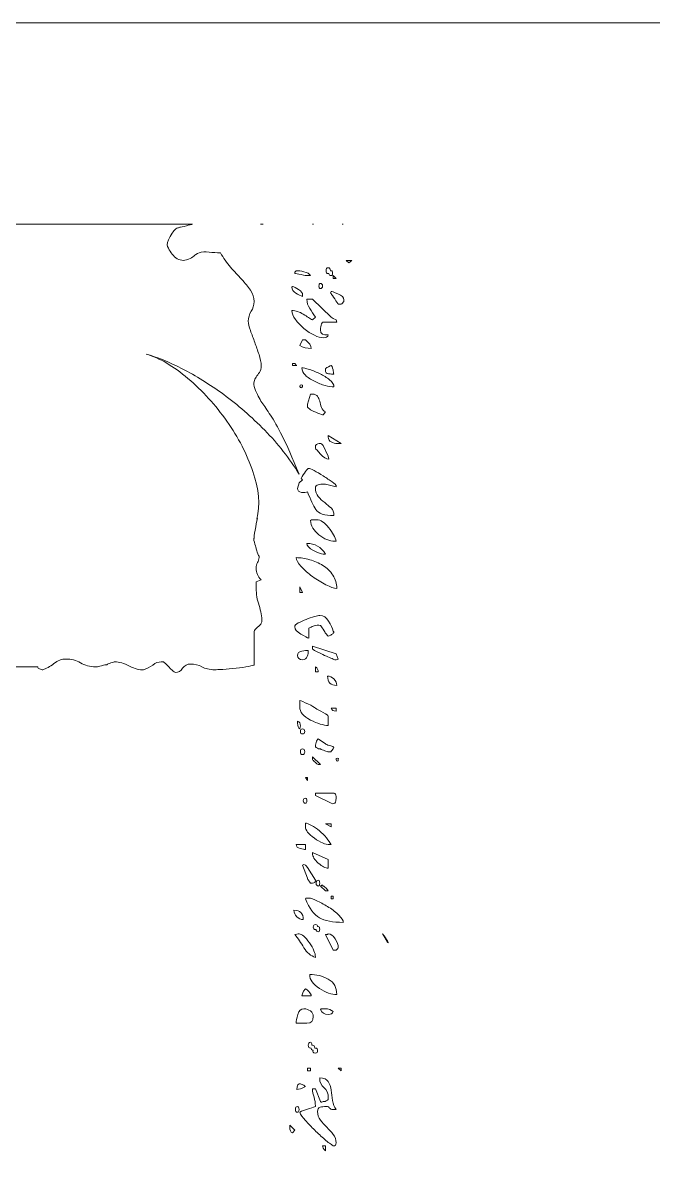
# Model space of a CAD drawing. Extents: x 915 to 2086, y -2344 to -655.
# Drawn here: x 992.8 to 1070.5, y -796 to -655.3 of the extents above; entities that cross this region are included whole.
import ezdxf

# ---------------------------------------------------------------- set-up
doc = ezdxf.new("R2010")
doc.units = 0
doc.header["$MEASUREMENT"] = 0
doc.layers.add('Layer 1', color=7, linetype='Continuous')

# ---------------------------------------------------------------- blocks, each defined once
blk = doc.blocks.new('block 2')
at = {"layer": 'Layer 1', "lineweight": 0}
for points in [[(1033.34, -684.63), (1032.99, -684.9), (1032.64, -684.63), (1033.34, -684.63)], [(1031.41, -686.83), (1031.05, -686.83), (1031.05, -686.48), (1031.41, -686.83)], [(1027.27, -725.56), (1026.92, -725.56), (1026.92, -724.86), (1027.27, -725.56)], [(1027.62, -748.36), (1027.88, -748.36), (1027.88, -748.71), (1027.62, -748.36)], [(1030.09, -754.08), (1030.79, -754.08), (1030.79, -754.43), (1030.09, -754.08)], [(1030.79, -762.97), (1031.05, -762.97), (1031.05, -763.32), (1030.79, -763.32), (1030.79, -762.97)], [(1028.24, -784.18), (1028.24, -784.54), (1027.88, -784.54), (1027.88, -784.18), (1028.24, -784.18)], [(1032.02, -784.18), (1032.02, -784.54), (1031.67, -784.18), (1032.02, -784.18)]]:
    blk.add_lwpolyline(points, dxfattribs=at)
for points, knots in [([(2085.86, -929.01), (2085.63, -928.87), (2085.41, -928.75), (2085.18, -928.61), (2085.18, -928.61), (2085.18, -716.49), (2085.18, -716.49), (2085.18, -682.75), (2057.73, -655.31), (2024, -655.31), (2024, -655.31), (976.9, -655.31), (976.9, -655.31), (943.16, -655.31), (915.72, -682.75), (915.72, -716.49), (915.72, -716.49), (915.72, -928.61), (915.72, -928.61), (915.49, -928.75), (915.27, -928.87), (915.04, -929.01), (915.04, -929.01), (915.28, -929.05), (915.72, -929.14), (915.72, -929.14), (915.72, -2282.96), (915.72, -2282.96), (915.72, -2316.7), (943.16, -2344.14), (976.9, -2344.14), (976.9, -2344.14), (2024, -2344.14), (2024, -2344.14), (2057.73, -2344.14), (2085.18, -2316.7), (2085.18, -2282.96), (2085.18, -2282.96), (2085.18, -929.14), (2085.18, -929.14), (2085.62, -929.05), (2085.86, -929.01), (2085.86, -929.01)], [0, 0, 0, 0, 1, 1, 1, 2, 2, 2, 3, 3, 3, 4, 4, 4, 5, 5, 5, 6, 6, 6, 7, 7, 7, 8, 8, 8, 9, 9, 9, 10, 10, 10, 11, 11, 11, 12, 12, 12, 13, 13, 13, 14, 14, 14, 14]), ([(1013.71, -680.13), (1013.57, -680.17), (1013.45, -680.2), (1013.27, -680.23), (1012.8, -680.41), (1012.45, -680.5), (1012.22, -680.5), (1012.16, -680.5), (1012.1, -680.51), (1012.04, -680.54), (1011.98, -680.57), (1011.92, -680.59), (1011.87, -680.59), (1011.57, -680.7), (1011.26, -681.06), (1010.94, -681.64), (1010.62, -682.23), (1010.52, -682.64), (1010.63, -682.87), (1010.87, -683.46), (1011.21, -683.93), (1011.65, -684.28), (1012.09, -684.63), (1012.6, -684.69), (1013.19, -684.46), (1013.48, -684.34), (1013.7, -684.21), (1013.85, -684.06), (1013.99, -683.92), (1014.21, -683.79), (1014.51, -683.67), (1014.86, -683.55), (1015.27, -683.52), (1015.74, -683.58), (1016.21, -683.64), (1016.68, -683.67), (1017.15, -683.67), (1017.5, -684.31), (1017.91, -684.9), (1018.38, -685.43), (1018.85, -685.96), (1019.3, -686.45), (1019.74, -686.92), (1020.18, -687.39), (1020.55, -687.85), (1020.84, -688.29), (1021.14, -688.73), (1021.28, -689.18), (1021.28, -689.65), (1021.28, -690.12), (1021.16, -690.53), (1020.93, -690.88), (1020.7, -691.24), (1020.58, -691.65), (1020.58, -692.11), (1020.58, -692.41), (1020.67, -692.79), (1020.84, -693.26), (1021.02, -693.73), (1021.2, -694.21), (1021.37, -694.71), (1021.55, -695.21), (1021.72, -695.71), (1021.9, -696.21), (1022.08, -696.71), (1022.16, -697.16), (1022.16, -697.57), (1022.16, -697.92), (1022.09, -698.2), (1021.94, -698.41), (1021.8, -698.62), (1021.66, -698.81), (1021.55, -698.98), (1021.43, -699.16), (1021.34, -699.35), (1021.28, -699.55), (1021.22, -699.76), (1021.25, -700.04), (1021.37, -700.39), (1021.66, -701.1), (1021.96, -701.67), (1022.25, -702.11), (1022.54, -702.54), (1022.9, -703.07), (1023.31, -703.69), (1023.72, -704.3), (1024.2, -705.16), (1024.76, -706.24), (1025.32, -707.33), (1026.01, -708.9), (1026.83, -710.95), (1025.65, -709.01), (1024.25, -707.21), (1022.6, -705.54), (1020.96, -703.87), (1019.27, -702.4), (1017.54, -701.14), (1015.81, -699.88), (1014.11, -698.82), (1012.44, -697.97), (1010.77, -697.12), (1009.28, -696.52), (1007.99, -696.16), (1009.64, -696.64), (1011.35, -697.63), (1013.14, -699.16), (1014.93, -700.68), (1016.53, -702.44), (1017.94, -704.44), (1019.35, -706.44), (1020.42, -708.5), (1021.15, -710.64), (1021.88, -712.78), (1022.05, -714.74), (1021.64, -716.5), (1021.64, -716.5), (1021.72, -716.41), (1021.72, -716.41), (1021.61, -716.82), (1021.5, -717.3), (1021.42, -717.86), (1021.33, -718.42), (1021.28, -718.76), (1021.28, -718.87), (1021.22, -718.87), (1021.24, -719.04), (1021.33, -719.36), (1021.42, -719.68), (1021.49, -719.93), (1021.55, -720.1), (1021.55, -720.16), (1021.59, -720.33), (1021.68, -720.59), (1021.77, -720.85), (1021.84, -721.01), (1021.9, -721.07), (1021.9, -721.07), (1021.9, -721.25), (1021.9, -721.25), (1021.9, -721.48), (1021.84, -721.69), (1021.72, -721.86), (1021.61, -722.04), (1021.55, -722.28), (1021.55, -722.57), (1021.55, -723.1), (1021.75, -723.57), (1022.16, -723.98), (1022.16, -723.98), (1021.55, -724.24), (1021.55, -724.24), (1021.55, -724.24), (1021.55, -725.04), (1021.55, -725.04), (1021.55, -725.74), (1021.66, -726.44), (1021.9, -727.15), (1022.13, -727.85), (1022.25, -728.53), (1022.25, -729.17), (1022.25, -729.17), (1022.16, -729.35), (1022.16, -729.35), (1022.11, -729.47), (1021.96, -729.62), (1021.72, -729.83), (1021.49, -730.04), (1021.34, -730.2), (1021.28, -730.32), (1021.28, -730.32), (1021.28, -734.45), (1021.28, -734.45), (1021.28, -734.51), (1021.06, -734.58), (1020.62, -734.67), (1020.18, -734.76), (1019.67, -734.83), (1019.08, -734.89), (1018.5, -734.95), (1017.95, -735), (1017.45, -735.03), (1016.96, -735.05), (1016.62, -735.07), (1016.44, -735.07), (1015.8, -735.07), (1015.27, -734.95), (1014.86, -734.71), (1014.45, -734.48), (1013.98, -734.37), (1013.45, -734.37), (1013.04, -734.37), (1012.71, -734.54), (1012.48, -734.89), (1012.25, -735.24), (1011.95, -735.42), (1011.6, -735.42), (1011.6, -735.42), (1011.43, -735.33), (1011.43, -735.33), (1011.31, -735.28), (1011.09, -735.07), (1010.77, -734.71), (1010.44, -734.37), (1010.22, -734.16), (1010.1, -734.1), (1010.1, -734.1), (1009.84, -734.1), (1009.84, -734.1), (1009.49, -734.1), (1009.14, -734.23), (1008.79, -734.5), (1008.43, -734.76), (1008.05, -734.95), (1007.64, -735.07), (1007.17, -735.13), (1006.6, -734.98), (1005.93, -734.63), (1005.25, -734.28), (1004.65, -734.1), (1004.12, -734.1), (1004.06, -734.1), (1003.9, -734.14), (1003.64, -734.23), (1003.37, -734.32), (1003.21, -734.39), (1003.15, -734.45), (1003.03, -734.45), (1002.81, -734.5), (1002.49, -734.58), (1002.17, -734.67), (1001.98, -734.71), (1001.92, -734.71), (1001.92, -734.71), (1001.74, -734.71), (1001.74, -734.71), (1001.04, -734.71), (1000.42, -734.56), (999.89, -734.23), (999.37, -733.91), (998.75, -733.75), (998.05, -733.75), (997.58, -733.75), (997.09, -733.94), (996.6, -734.32), (996.1, -734.7), (995.64, -734.95), (995.23, -735.07), (995.11, -735.07), (994.98, -735.04), (994.83, -734.98), (994.69, -734.92), (994.61, -734.83), (994.61, -734.71), (994.61, -734.71), (990.13, -734.71), (990.13, -734.71), (989.83, -734.42), (989.6, -734.25), (989.42, -734.19), (989.25, -734.13), (989.01, -734.1), (988.72, -734.1), (988.25, -734.1), (987.79, -734.2), (987.35, -734.41), (986.91, -734.62), (986.4, -734.71), (985.81, -734.71), (985.34, -734.71), (984.9, -734.6), (984.49, -734.37), (984.08, -734.13), (983.55, -734.01), (982.91, -734.01), (982.26, -734.01), (981.79, -734.2), (981.5, -734.58), (981.2, -734.97), (980.82, -735.16), (980.35, -735.16), (980.35, -735.16), (980.18, -735.16), (980.18, -735.16), (980, -735.63), (979.36, -736.09), (978.24, -736.56), (977.13, -737.04), (975.94, -737.44), (974.68, -737.8), (973.42, -738.15), (972.29, -738.43), (971.29, -738.63), (970.29, -738.84), (969.82, -738.85), (969.88, -738.68), (972.4, -737.97), (974.55, -737.12), (976.31, -736.13), (978.07, -735.13), (979.5, -734.05), (980.62, -732.91), (981.73, -731.77), (982.58, -730.59), (983.17, -729.39), (983.76, -728.19), (984.14, -727.09), (984.32, -726.09), (984.08, -726.8), (983.52, -727.62), (982.64, -728.56), (981.76, -729.49), (980.69, -730.4), (979.43, -731.28), (978.17, -732.16), (976.8, -732.93), (975.34, -733.57), (973.87, -734.22), (972.4, -734.6), (970.94, -734.71), (970.94, -734.71), (969, -734.71), (969, -734.71), (968.71, -734.71), (968.38, -734.66), (968.03, -734.54), (968.03, -734.54), (967.95, -734.71), (967.95, -734.71), (967.59, -734.37), (967.11, -734.14), (966.49, -734.05), (965.88, -733.97), (965.25, -733.84), (964.6, -733.66), (963.95, -733.48), (963.4, -733.2), (962.93, -732.82), (962.46, -732.44), (962.22, -731.81), (962.22, -730.93), (962.22, -730.46), (962.34, -729.96), (962.58, -729.43), (962.81, -728.91), (962.93, -728.41), (962.93, -727.94), (962.93, -727.88), (962.91, -727.82), (962.88, -727.76), (962.85, -727.71), (962.84, -727.65), (962.84, -727.59), (962.84, -727.59), (962.84, -727.41), (962.84, -727.41), (962.84, -727.35), (962.8, -727.25), (962.71, -727.1), (962.62, -726.96), (962.58, -726.85), (962.58, -726.8), (962.69, -726.03), (962.99, -725.44), (963.46, -725.04), (963.93, -724.62), (964.16, -723.92), (964.16, -722.92), (964.16, -722.45), (964, -721.92), (963.68, -721.34), (963.35, -720.75), (963.19, -720.14), (963.19, -719.49), (963.19, -719.25), (963.25, -719.05), (963.37, -718.87), (963.49, -718.7), (963.54, -718.49), (963.54, -718.26), (963.54, -718.26), (963.54, -717.91), (963.54, -717.91), (963.49, -717.91), (963.43, -717.8), (963.37, -717.6), (963.31, -717.39), (963.25, -717.23), (963.19, -717.11), (963.13, -716.82), (963.1, -716.56), (963.1, -716.32), (963.1, -716.09), (963.1, -715.82), (963.1, -715.53), (963.22, -715.06), (963.32, -714.6), (963.41, -714.16), (963.5, -713.72), (963.54, -713.33), (963.54, -712.98), (963.54, -712.98), (963.54, -712.89), (963.54, -712.89), (963.9, -711.66), (964.41, -710.42), (965.08, -709.19), (965.76, -707.96), (966.48, -706.82), (967.24, -705.76), (968, -704.7), (968.75, -703.79), (969.49, -703.03), (970.22, -702.27), (970.82, -701.71), (971.29, -701.36), (970.41, -701.83), (969.37, -702.36), (968.17, -702.94), (966.96, -703.53), (965.74, -704.32), (964.51, -705.32), (963.28, -706.32), (962.11, -707.56), (960.99, -709.06), (959.88, -710.56), (958.97, -712.39), (958.26, -714.56), (958.26, -714.56), (958.26, -714.47), (958.26, -714.47), (958.26, -714), (958.45, -713.31), (958.84, -712.4), (959.22, -711.49), (959.66, -710.51), (960.16, -709.45), (960.65, -708.4), (961.15, -707.34), (961.65, -706.29), (962.15, -705.23), (962.55, -704.35), (962.84, -703.65), (963.02, -703.24), (963.28, -702.84), (963.63, -702.46), (963.98, -702.08), (964.16, -701.68), (964.16, -701.27), (964.16, -701.27), (964.16, -700.74), (964.16, -700.74), (964.1, -700.63), (963.93, -700.36), (963.63, -699.95), (963.34, -699.54), (963.19, -699.28), (963.19, -699.16), (963.19, -699.1), (963.24, -698.95), (963.32, -698.72), (963.41, -698.49), (963.49, -698.34), (963.54, -698.28), (963.54, -698.28), (963.54, -697.92), (963.54, -697.92), (963.54, -697.45), (963.49, -697.03), (963.37, -696.65), (963.25, -696.27), (963.19, -695.84), (963.19, -695.37), (963.19, -694.96), (963.32, -694.29), (963.59, -693.35), (963.85, -692.41), (964.16, -691.4), (964.51, -690.31), (964.86, -689.23), (965.25, -688.17), (965.66, -687.14), (966.07, -686.12), (966.42, -685.31), (966.71, -684.72), (966.71, -684.72), (967.42, -683.93), (967.42, -683.93), (967.42, -683.93), (969.53, -683.93), (969.53, -683.93), (969.71, -683.93), (969.88, -683.81), (970.06, -683.58), (970.41, -683.58), (970.67, -683.61), (970.85, -683.67), (971.14, -683.79), (971.36, -683.92), (971.51, -684.06), (971.66, -684.21), (971.88, -684.34), (972.17, -684.46), (972.76, -684.69), (973.27, -684.63), (973.71, -684.28), (974.15, -683.93), (974.49, -683.46), (974.72, -682.87), (974.84, -682.64), (974.74, -682.23), (974.41, -681.64), (974.09, -681.06), (973.78, -680.7), (973.49, -680.59), (973.43, -680.59), (973.37, -680.57), (973.31, -680.54), (973.25, -680.51), (973.2, -680.5), (973.14, -680.5), (973.08, -680.5), (972.95, -680.48), (972.74, -680.45), (972.7, -680.45), (972.65, -680.42), (972.61, -680.41), (974.02, -680.24), (975.44, -680.13), (976.9, -680.13), (976.9, -680.13), (1013.71, -680.13), (1013.71, -680.13)], [0, 0, 0, 0, 1, 1, 1, 2, 2, 2, 3, 3, 3, 4, 4, 4, 5, 5, 5, 6, 6, 6, 7, 7, 7, 8, 8, 8, 9, 9, 9, 10, 10, 10, 11, 11, 11, 12, 12, 12, 13, 13, 13, 14, 14, 14, 15, 15, 15, 16, 16, 16, 17, 17, 17, 18, 18, 18, 19, 19, 19, 20, 20, 20, 21, 21, 21, 22, 22, 22, 23, 23, 23, 24, 24, 24, 25, 25, 25, 26, 26, 26, 27, 27, 27, 28, 28, 28, 29, 29, 29, 30, 30, 30, 31, 31, 31, 32, 32, 32, 33, 33, 33, 34, 34, 34, 35, 35, 35, 36, 36, 36, 37, 37, 37, 38, 38, 38, 39, 39, 39, 40, 40, 40, 41, 41, 41, 42, 42, 42, 43, 43, 43, 44, 44, 44, 45, 45, 45, 46, 46, 46, 47, 47, 47, 48, 48, 48, 49, 49, 49, 50, 50, 50, 51, 51, 51, 52, 52, 52, 53, 53, 53, 54, 54, 54, 55, 55, 55, 56, 56, 56, 57, 57, 57, 58, 58, 58, 59, 59, 59, 60, 60, 60, 61, 61, 61, 62, 62, 62, 63, 63, 63, 64, 64, 64, 65, 65, 65, 66, 66, 66, 67, 67, 67, 68, 68, 68, 69, 69, 69, 70, 70, 70, 71, 71, 71, 72, 72, 72, 73, 73, 73, 74, 74, 74, 75, 75, 75, 76, 76, 76, 77, 77, 77, 78, 78, 78, 79, 79, 79, 80, 80, 80, 81, 81, 81, 82, 82, 82, 83, 83, 83, 84, 84, 84, 85, 85, 85, 86, 86, 86, 87, 87, 87, 88, 88, 88, 89, 89, 89, 90, 90, 90, 91, 91, 91, 92, 92, 92, 93, 93, 93, 94, 94, 94, 95, 95, 95, 96, 96, 96, 97, 97, 97, 98, 98, 98, 99, 99, 99, 100, 100, 100, 101, 101, 101, 102, 102, 102, 103, 103, 103, 104, 104, 104, 105, 105, 105, 106, 106, 106, 107, 107, 107, 108, 108, 108, 109, 109, 109, 110, 110, 110, 111, 111, 111, 112, 112, 112, 113, 113, 113, 114, 114, 114, 115, 115, 115, 116, 116, 116, 117, 117, 117, 118, 118, 118, 119, 119, 119, 120, 120, 120, 121, 121, 121, 122, 122, 122, 123, 123, 123, 124, 124, 124, 125, 125, 125, 126, 126, 126, 127, 127, 127, 128, 128, 128, 129, 129, 129, 130, 130, 130, 131, 131, 131, 132, 132, 132, 133, 133, 133, 134, 134, 134, 135, 135, 135, 136, 136, 136, 137, 137, 137, 138, 138, 138, 139, 139, 139, 140, 140, 140, 141, 141, 141, 142, 142, 142, 143, 143, 143, 144, 144, 144, 145, 145, 145, 146, 146, 146, 147, 147, 147, 148, 148, 148, 149, 149, 149, 150, 150, 150, 151, 151, 151, 152, 152, 152, 153, 153, 153, 154, 154, 154, 155, 155, 155, 156, 156, 156, 157, 157, 157, 158, 158, 158, 159, 159, 159, 160, 160, 160, 161, 161, 161, 162, 162, 162, 163, 163, 163, 164, 164, 164, 165, 165, 165, 166, 166, 166, 167, 167, 167, 168, 168, 168, 169, 169, 169, 170, 170, 170, 171, 171, 171, 172, 172, 172, 173, 173, 173, 174, 174, 174, 175, 175, 175, 176, 176, 176, 177, 177, 177, 177]), ([(1022.08, -680.13), (1022.08, -680.13), (1022.39, -680.13), (1022.39, -680.13), (1022.37, -680.13), (1022.36, -680.15), (1022.34, -680.15), (1022.34, -680.15), (1022.16, -680.15), (1022.16, -680.15), (1022.16, -680.15), (1022.08, -680.15), (1022.08, -680.15), (1022.08, -680.15), (1022.08, -680.13), (1022.08, -680.13)], [0, 0, 0, 0, 1, 1, 1, 2, 2, 2, 3, 3, 3, 4, 4, 4, 5, 5, 5, 5]), ([(1028.5, -680.13), (1028.5, -680.13), (1028.63, -680.13), (1028.63, -680.13), (1028.61, -680.13), (1028.61, -680.15), (1028.59, -680.15), (1028.56, -680.15), (1028.53, -680.13), (1028.5, -680.13)], [0, 0, 0, 0, 1, 1, 1, 2, 2, 2, 3, 3, 3, 3]), ([(1032.2, -680.15), (1032.18, -680.15), (1032.15, -680.13), (1032.14, -680.13), (1032.14, -680.13), (1032.29, -680.13), (1032.29, -680.13), (1032.25, -680.13), (1032.24, -680.15), (1032.2, -680.15)], [0, 0, 0, 0, 1, 1, 1, 2, 2, 2, 3, 3, 3, 3]), ([(1027.09, -686.35), (1026.68, -686.26), (1026.42, -686.22), (1026.3, -686.22), (1026.3, -685.98), (1026.42, -685.87), (1026.65, -685.87), (1026.77, -685.87), (1027.03, -685.91), (1027.44, -686), (1027.85, -686.09), (1028.12, -686.25), (1028.24, -686.48), (1028.24, -686.48), (1027.88, -686.48), (1027.88, -686.48), (1027.77, -686.48), (1027.5, -686.44), (1027.09, -686.35)], [0, 0, 0, 0, 1, 1, 1, 2, 2, 2, 3, 3, 3, 4, 4, 4, 5, 5, 5, 6, 6, 6, 6]), ([(1030.97, -686.17), (1030.97, -686.38), (1030.91, -686.48), (1030.79, -686.48), (1030.61, -686.48), (1030.52, -686.4), (1030.52, -686.22), (1030.52, -686.22), (1030.44, -686.22), (1030.44, -686.22), (1030.26, -686.22), (1030.17, -686.1), (1030.17, -685.87), (1030.17, -685.63), (1030.26, -685.51), (1030.44, -685.51), (1030.61, -685.51), (1030.7, -685.63), (1030.7, -685.87), (1030.7, -685.87), (1030.79, -685.87), (1030.79, -685.87), (1030.91, -685.87), (1030.97, -685.97), (1030.97, -686.17)], [0, 0, 0, 0, 1, 1, 1, 2, 2, 2, 3, 3, 3, 4, 4, 4, 5, 5, 5, 6, 6, 6, 7, 7, 7, 8, 8, 8, 8]), ([(1027.27, -688.86), (1027.27, -688.86), (1027.27, -689.04), (1027.27, -689.04), (1027.03, -688.98), (1026.75, -688.84), (1026.43, -688.64), (1026.11, -688.44), (1025.95, -688.18), (1025.95, -687.89), (1025.95, -687.89), (1026.04, -687.8), (1026.04, -687.8), (1026.21, -687.86), (1026.46, -687.99), (1026.78, -688.2), (1027.11, -688.41), (1027.27, -688.63), (1027.27, -688.86)], [0, 0, 0, 0, 1, 1, 1, 2, 2, 2, 3, 3, 3, 4, 4, 4, 5, 5, 5, 6, 6, 6, 6]), ([(1029.73, -687.76), (1029.73, -687.97), (1029.64, -688.07), (1029.47, -688.07), (1029.35, -688.07), (1029.29, -687.97), (1029.29, -687.76), (1029.29, -687.55), (1029.35, -687.45), (1029.47, -687.45), (1029.64, -687.45), (1029.73, -687.55), (1029.73, -687.76)], [0, 0, 0, 0, 1, 1, 1, 2, 2, 2, 3, 3, 3, 4, 4, 4, 4]), ([(1026.39, -691.9), (1026.09, -691.51), (1025.95, -691.15), (1025.95, -690.79), (1026.42, -690.79), (1026.89, -690.94), (1027.36, -691.24), (1027.83, -691.53), (1028.21, -691.77), (1028.5, -691.94), (1028.5, -691.94), (1028.85, -691.59), (1028.85, -691.59), (1028.62, -691.24), (1028.38, -690.88), (1028.15, -690.53), (1027.91, -690.18), (1027.8, -689.8), (1027.8, -689.39), (1027.8, -689.39), (1028.5, -689.39), (1028.5, -689.39), (1028.5, -689.39), (1030.79, -691.59), (1030.79, -691.59), (1030.85, -691.65), (1030.94, -691.71), (1031.05, -691.77), (1031.05, -691.77), (1031.41, -691.94), (1031.41, -691.94), (1031.41, -691.94), (1031.49, -692.2), (1031.49, -692.2), (1031.49, -692.2), (1029.82, -692.2), (1029.82, -692.2), (1029.7, -692.2), (1029.62, -692.34), (1029.56, -692.6), (1029.5, -692.87), (1029.47, -693.06), (1029.47, -693.17), (1029.47, -693.64), (1029.79, -693.85), (1030.44, -693.79), (1030.38, -694.02), (1030.17, -694.14), (1029.82, -694.14), (1029.53, -694.14), (1029.16, -694.04), (1028.72, -693.83), (1028.28, -693.63), (1027.85, -693.35), (1027.44, -693), (1027.03, -692.64), (1026.68, -692.28), (1026.39, -691.9)], [0, 0, 0, 0, 1, 1, 1, 2, 2, 2, 3, 3, 3, 4, 4, 4, 5, 5, 5, 6, 6, 6, 7, 7, 7, 8, 8, 8, 9, 9, 9, 10, 10, 10, 11, 11, 11, 12, 12, 12, 13, 13, 13, 14, 14, 14, 15, 15, 15, 16, 16, 16, 17, 17, 17, 18, 18, 18, 19, 19, 19, 19]), ([(1031.67, -690), (1031.61, -689.89), (1031.46, -689.67), (1031.23, -689.34), (1030.99, -689.02), (1030.85, -688.8), (1030.79, -688.68), (1030.79, -688.68), (1030.7, -688.59), (1030.7, -688.59), (1030.7, -688.59), (1030.79, -688.42), (1030.79, -688.42), (1030.85, -688.42), (1031.13, -688.52), (1031.63, -688.73), (1032.12, -688.93), (1032.37, -689.18), (1032.37, -689.48), (1032.37, -689.48), (1032.37, -689.65), (1032.37, -689.65), (1032.32, -689.71), (1032.25, -689.78), (1032.2, -689.87), (1032.14, -689.96), (1032.08, -690), (1032.02, -690), (1032.02, -690), (1031.67, -690), (1031.67, -690)], [0, 0, 0, 0, 1, 1, 1, 2, 2, 2, 3, 3, 3, 4, 4, 4, 5, 5, 5, 6, 6, 6, 7, 7, 7, 8, 8, 8, 9, 9, 9, 10, 10, 10, 10]), ([(1026.92, -695.11), (1026.92, -695.11), (1027.27, -694.4), (1027.27, -694.4), (1027.27, -694.4), (1027.62, -694.4), (1027.62, -694.4), (1028.09, -694.76), (1028.33, -695.11), (1028.33, -695.46), (1027.8, -695.46), (1027.33, -695.34), (1026.92, -695.11)], [0, 0, 0, 0, 1, 1, 1, 2, 2, 2, 3, 3, 3, 4, 4, 4, 4]), ([(1026.56, -697.57), (1026.56, -697.57), (1026.04, -697.57), (1026.04, -697.57), (1026.04, -697.57), (1026.04, -697.31), (1026.04, -697.31), (1026.04, -697.31), (1026.3, -697.31), (1026.3, -697.31), (1026.36, -697.31), (1026.4, -697.35), (1026.43, -697.44), (1026.46, -697.53), (1026.51, -697.57), (1026.56, -697.57)], [0, 0, 0, 0, 1, 1, 1, 2, 2, 2, 3, 3, 3, 4, 4, 4, 5, 5, 5, 5]), ([(1028.11, -698.06), (1028.54, -698.2), (1028.99, -698.38), (1029.42, -698.58), (1029.87, -698.79), (1030.26, -699.04), (1030.61, -699.33), (1030.97, -699.63), (1031.14, -699.92), (1031.14, -700.21), (1030.85, -700.21), (1030.48, -700.16), (1030.04, -700.04), (1029.6, -699.92), (1029.16, -699.74), (1028.72, -699.51), (1028.28, -699.28), (1027.91, -699.02), (1027.62, -698.76), (1027.33, -698.5), (1027.18, -698.19), (1027.18, -697.84), (1027.36, -697.84), (1027.66, -697.91), (1028.11, -698.06)], [0, 0, 0, 0, 1, 1, 1, 2, 2, 2, 3, 3, 3, 4, 4, 4, 5, 5, 5, 6, 6, 6, 7, 7, 7, 8, 8, 8, 8]), ([(1030.09, -698.1), (1030.09, -698.1), (1030.09, -697.92), (1030.09, -697.92), (1030.2, -697.87), (1030.33, -697.79), (1030.48, -697.71), (1030.63, -697.62), (1030.73, -697.57), (1030.79, -697.57), (1030.85, -697.57), (1030.94, -697.75), (1031.05, -698.1), (1031.05, -698.28), (1031.08, -698.45), (1031.14, -698.63), (1030.97, -698.63), (1030.75, -698.62), (1030.48, -698.58), (1030.22, -698.56), (1030.09, -698.4), (1030.09, -698.1)], [0, 0, 0, 0, 1, 1, 1, 2, 2, 2, 3, 3, 3, 4, 4, 4, 5, 5, 5, 6, 6, 6, 7, 7, 7, 7]), ([(1027.14, -699.95), (1027.28, -699.95), (1027.33, -700.01), (1027.27, -700.13), (1027.15, -700.36), (1027.03, -700.36), (1026.92, -700.13), (1026.92, -700.01), (1026.99, -699.95), (1027.14, -699.95)], [0, 0, 0, 0, 1, 1, 1, 2, 2, 2, 3, 3, 3, 3]), ([(1027.88, -702.33), (1027.88, -702.33), (1028.24, -701.1), (1028.24, -701.1), (1028.24, -701.1), (1028.5, -701.1), (1028.5, -701.1), (1028.79, -701.1), (1029, -701.18), (1029.12, -701.36), (1029.23, -701.53), (1029.32, -701.74), (1029.38, -701.97), (1029.44, -702.21), (1029.51, -702.46), (1029.6, -702.72), (1029.69, -702.99), (1029.85, -703.18), (1030.09, -703.29), (1030.09, -703.29), (1029.82, -703.65), (1029.82, -703.65), (1029.76, -703.65), (1029.54, -703.57), (1029.16, -703.43), (1028.78, -703.28), (1028.47, -703.15), (1028.24, -703.03), (1028.24, -703.03), (1027.88, -702.68), (1027.88, -702.68), (1027.88, -702.68), (1027.88, -702.33), (1027.88, -702.33)], [0, 0, 0, 0, 1, 1, 1, 2, 2, 2, 3, 3, 3, 4, 4, 4, 5, 5, 5, 6, 6, 6, 7, 7, 7, 8, 8, 8, 9, 9, 9, 10, 10, 10, 11, 11, 11, 11]), ([(1031.58, -707.17), (1031.29, -707.17), (1031.02, -707.11), (1030.79, -706.99), (1030.56, -706.87), (1030.44, -706.67), (1030.44, -706.38), (1030.44, -706.38), (1030.44, -706.2), (1030.44, -706.2), (1030.44, -706.2), (1032.02, -707.17), (1032.02, -707.17), (1032.02, -707.17), (1031.58, -707.17), (1031.58, -707.17)], [0, 0, 0, 0, 1, 1, 1, 2, 2, 2, 3, 3, 3, 4, 4, 4, 5, 5, 5, 5]), ([(1028.85, -707.43), (1029.03, -707.25), (1029.23, -707.17), (1029.47, -707.17), (1029.53, -707.17), (1029.64, -707.25), (1029.82, -707.43), (1029.82, -707.43), (1030.44, -708.75), (1030.44, -708.75), (1030.44, -708.75), (1030.52, -709.1), (1030.52, -709.1), (1030.17, -709.1), (1029.82, -708.9), (1029.47, -708.49), (1029.12, -708.08), (1028.91, -707.84), (1028.85, -707.78), (1028.85, -707.78), (1028.85, -707.43), (1028.85, -707.43)], [0, 0, 0, 0, 1, 1, 1, 2, 2, 2, 3, 3, 3, 4, 4, 4, 5, 5, 5, 6, 6, 6, 7, 7, 7, 7]), ([(1027.27, -711.66), (1027.27, -711.66), (1027.09, -711.48), (1027.09, -711.48), (1027.27, -711.19), (1027.44, -710.91), (1027.62, -710.64), (1027.8, -710.38), (1027.94, -710.25), (1028.06, -710.25), (1028.12, -710.25), (1028.33, -710.34), (1028.68, -710.51), (1029.03, -710.69), (1029.41, -710.91), (1029.82, -711.17), (1030.23, -711.44), (1030.6, -711.68), (1030.92, -711.92), (1031.24, -712.15), (1031.41, -712.3), (1031.41, -712.36), (1031.41, -712.36), (1031.41, -712.53), (1031.41, -712.53), (1031.41, -712.53), (1030.09, -712.19), (1030.09, -712.19), (1030.09, -712.19), (1029.82, -712.19), (1029.82, -712.19), (1029.64, -712.19), (1029.44, -712.21), (1029.21, -712.27), (1028.97, -712.33), (1028.85, -712.45), (1028.85, -712.62), (1028.85, -713.1), (1028.97, -713.46), (1029.21, -713.72), (1029.44, -713.99), (1029.7, -714.24), (1030, -714.47), (1030.29, -714.71), (1030.56, -714.93), (1030.79, -715.13), (1031.02, -715.34), (1031.14, -715.65), (1031.14, -716.06), (1029.97, -716.06), (1029.22, -715.81), (1028.9, -715.31), (1028.57, -714.81), (1028.24, -714.09), (1027.88, -713.15), (1027.71, -713.21), (1027.46, -713.23), (1027.14, -713.2), (1026.81, -713.17), (1026.65, -713.01), (1026.65, -712.71), (1026.65, -712.71), (1026.83, -712.01), (1026.83, -712.01), (1026.83, -712.01), (1027.27, -711.66), (1027.27, -711.66)], [0, 0, 0, 0, 1, 1, 1, 2, 2, 2, 3, 3, 3, 4, 4, 4, 5, 5, 5, 6, 6, 6, 7, 7, 7, 8, 8, 8, 9, 9, 9, 10, 10, 10, 11, 11, 11, 12, 12, 12, 13, 13, 13, 14, 14, 14, 15, 15, 15, 16, 16, 16, 17, 17, 17, 18, 18, 18, 19, 19, 19, 20, 20, 20, 21, 21, 21, 22, 22, 22, 22]), ([(1029.29, -718.43), (1028.65, -717.91), (1028.29, -717.32), (1028.24, -716.67), (1028.29, -716.62), (1028.41, -716.58), (1028.59, -716.58), (1028.77, -716.58), (1028.91, -716.58), (1029.03, -716.58), (1029.5, -716.58), (1029.98, -716.91), (1030.48, -717.55), (1030.98, -718.2), (1031.29, -718.76), (1031.41, -719.23), (1031.41, -719.23), (1031.23, -719.23), (1031.23, -719.23), (1030.58, -719.23), (1029.94, -718.96), (1029.29, -718.43)], [0, 0, 0, 0, 1, 1, 1, 2, 2, 2, 3, 3, 3, 4, 4, 4, 5, 5, 5, 6, 6, 6, 7, 7, 7, 7]), ([(1030.09, -720.81), (1030.09, -720.81), (1029.82, -720.81), (1029.82, -720.81), (1029.59, -720.81), (1029.19, -720.66), (1028.63, -720.37), (1028.07, -720.08), (1027.8, -719.78), (1027.8, -719.49), (1028.79, -719.49), (1029.56, -719.93), (1030.09, -720.81)], [0, 0, 0, 0, 1, 1, 1, 2, 2, 2, 3, 3, 3, 4, 4, 4, 4]), ([(1028.15, -721.51), (1028.73, -721.69), (1029.28, -721.92), (1029.78, -722.22), (1030.27, -722.51), (1030.69, -722.91), (1031.01, -723.41), (1031.33, -723.91), (1031.49, -724.45), (1031.49, -725.04), (1031.14, -725.04), (1030.69, -724.89), (1030.13, -724.59), (1029.57, -724.3), (1029.03, -723.96), (1028.5, -723.58), (1027.97, -723.2), (1027.5, -722.79), (1027.09, -722.35), (1026.68, -721.91), (1026.48, -721.54), (1026.48, -721.25), (1027, -721.25), (1027.56, -721.34), (1028.15, -721.51)], [0, 0, 0, 0, 1, 1, 1, 2, 2, 2, 3, 3, 3, 4, 4, 4, 5, 5, 5, 6, 6, 6, 7, 7, 7, 8, 8, 8, 8]), ([(1026.74, -729.3), (1027.03, -729.16), (1027.36, -729.01), (1027.71, -728.86), (1028.06, -728.72), (1028.4, -728.6), (1028.72, -728.51), (1029.04, -728.42), (1029.26, -728.38), (1029.38, -728.38), (1029.85, -728.38), (1030.22, -728.62), (1030.48, -729.08), (1030.75, -729.55), (1030.94, -729.96), (1031.05, -730.32), (1031.11, -730.38), (1031.14, -730.43), (1031.14, -730.49), (1031.14, -730.49), (1031.05, -730.58), (1031.05, -730.58), (1030.99, -730.64), (1030.89, -730.71), (1030.75, -730.8), (1030.6, -730.89), (1030.5, -730.93), (1030.44, -730.93), (1030.44, -730.93), (1030.09, -730.58), (1030.09, -730.58), (1030.09, -730.52), (1030, -730.36), (1029.82, -730.09), (1029.64, -729.83), (1029.53, -729.67), (1029.47, -729.61), (1029.23, -729.55), (1028.94, -729.58), (1028.59, -729.7), (1028.41, -729.76), (1028.24, -729.85), (1028.06, -729.96), (1028.06, -729.96), (1028.06, -731.19), (1028.06, -731.19), (1027.88, -731.14), (1027.55, -730.96), (1027.05, -730.67), (1026.55, -730.38), (1026.3, -730.08), (1026.3, -729.79), (1026.3, -729.61), (1026.45, -729.45), (1026.74, -729.3)], [0, 0, 0, 0, 1, 1, 1, 2, 2, 2, 3, 3, 3, 4, 4, 4, 5, 5, 5, 6, 6, 6, 7, 7, 7, 8, 8, 8, 9, 9, 9, 10, 10, 10, 11, 11, 11, 12, 12, 12, 13, 13, 13, 14, 14, 14, 15, 15, 15, 16, 16, 16, 17, 17, 17, 18, 18, 18, 18]), ([(1027.84, -733.44), (1027.75, -733.7), (1027.56, -733.84), (1027.27, -733.84), (1026.86, -733.84), (1026.65, -733.66), (1026.65, -733.31), (1026.65, -733.01), (1026.83, -732.84), (1027.18, -732.78), (1027.53, -732.72), (1027.8, -732.69), (1027.97, -732.69), (1027.97, -732.93), (1027.93, -733.18), (1027.84, -733.44)], [0, 0, 0, 0, 1, 1, 1, 2, 2, 2, 3, 3, 3, 4, 4, 4, 5, 5, 5, 5]), ([(1031.41, -733.84), (1031.41, -733.84), (1031.23, -733.84), (1031.23, -733.84), (1031.17, -733.84), (1031.11, -733.81), (1031.05, -733.75), (1030.7, -733.63), (1030.19, -733.41), (1029.51, -733.09), (1028.84, -732.77), (1028.5, -732.57), (1028.5, -732.52), (1028.5, -732.52), (1028.5, -732.16), (1028.5, -732.16), (1028.5, -732.16), (1031.41, -733.13), (1031.41, -733.13), (1031.41, -733.13), (1031.67, -733.75), (1031.67, -733.75), (1031.67, -733.75), (1031.41, -733.84), (1031.41, -733.84)], [0, 0, 0, 0, 1, 1, 1, 2, 2, 2, 3, 3, 3, 4, 4, 4, 5, 5, 5, 6, 6, 6, 7, 7, 7, 8, 8, 8, 8]), ([(1028.85, -735.33), (1028.85, -735.33), (1028.85, -734.71), (1028.85, -734.71), (1029.09, -734.89), (1029.21, -735.1), (1029.21, -735.33), (1029.21, -735.33), (1028.85, -735.33), (1028.85, -735.33)], [0, 0, 0, 0, 1, 1, 1, 2, 2, 2, 3, 3, 3, 3]), ([(1030.35, -735.86), (1030.64, -735.86), (1030.91, -735.98), (1031.14, -736.21), (1031.38, -736.45), (1031.49, -736.71), (1031.49, -737), (1030.73, -737), (1030.35, -736.62), (1030.35, -735.86)], [0, 0, 0, 0, 1, 1, 1, 2, 2, 2, 3, 3, 3, 3]), ([(1029.82, -740.35), (1030.23, -740.58), (1030.44, -740.73), (1030.44, -740.79), (1030.44, -740.79), (1030.44, -741.94), (1030.44, -741.94), (1029.85, -741.94), (1029.12, -741.71), (1028.24, -741.27), (1027.36, -740.83), (1026.92, -740.29), (1026.92, -739.65), (1026.92, -739.65), (1026.92, -738.85), (1026.92, -738.85), (1027.09, -738.91), (1027.43, -739.06), (1027.93, -739.29), (1028.43, -739.53), (1028.73, -739.71), (1028.85, -739.82), (1029.09, -739.94), (1029.41, -740.11), (1029.82, -740.35)], [0, 0, 0, 0, 1, 1, 1, 2, 2, 2, 3, 3, 3, 4, 4, 4, 5, 5, 5, 6, 6, 6, 7, 7, 7, 8, 8, 8, 8]), ([(1030.79, -739.82), (1030.79, -739.82), (1031.41, -739.82), (1031.41, -739.82), (1031.41, -739.82), (1031.41, -740.17), (1031.41, -740.17), (1031.05, -740.17), (1030.85, -740.05), (1030.79, -739.82)], [0, 0, 0, 0, 1, 1, 1, 2, 2, 2, 3, 3, 3, 3]), ([(1027, -742.02), (1027, -742.08), (1026.99, -742.14), (1026.96, -742.2), (1026.93, -742.26), (1026.92, -742.32), (1026.92, -742.37), (1026.74, -742.26), (1026.65, -742.02), (1026.65, -741.67), (1026.65, -741.67), (1026.65, -741.41), (1026.65, -741.41), (1026.89, -741.47), (1027, -741.67), (1027, -742.02)], [0, 0, 0, 0, 1, 1, 1, 2, 2, 2, 3, 3, 3, 4, 4, 4, 5, 5, 5, 5]), ([(1027, -742.68), (1027, -742.48), (1027.09, -742.37), (1027.27, -742.37), (1027.44, -742.37), (1027.53, -742.48), (1027.53, -742.68), (1027.53, -742.89), (1027.44, -742.99), (1027.27, -742.99), (1027.09, -742.99), (1027, -742.89), (1027, -742.68)], [0, 0, 0, 0, 1, 1, 1, 2, 2, 2, 3, 3, 3, 4, 4, 4, 4]), ([(1029.12, -744.75), (1029, -744.69), (1028.91, -744.63), (1028.85, -744.57), (1028.85, -744.46), (1028.88, -744.28), (1028.94, -744.04), (1029, -743.81), (1029.09, -743.66), (1029.21, -743.61), (1029.21, -743.61), (1030.09, -744.22), (1030.09, -744.22), (1030.14, -744.28), (1030.3, -744.34), (1030.57, -744.4), (1030.83, -744.46), (1030.99, -744.52), (1031.05, -744.57), (1031.05, -744.57), (1031.14, -744.66), (1031.14, -744.66), (1031.14, -744.66), (1031.05, -744.84), (1031.05, -744.84), (1031.05, -744.84), (1030.88, -745.01), (1030.88, -745.01), (1030.82, -745.07), (1030.79, -745.13), (1030.79, -745.19), (1030.79, -745.19), (1030.44, -745.19), (1030.44, -745.19), (1030.38, -745.19), (1030.23, -745.15), (1030, -745.06), (1029.76, -744.97), (1029.59, -744.9), (1029.47, -744.84), (1029.29, -744.84), (1029.17, -744.81), (1029.12, -744.75)], [0, 0, 0, 0, 1, 1, 1, 2, 2, 2, 3, 3, 3, 4, 4, 4, 5, 5, 5, 6, 6, 6, 7, 7, 7, 8, 8, 8, 9, 9, 9, 10, 10, 10, 11, 11, 11, 12, 12, 12, 13, 13, 13, 14, 14, 14, 14]), ([(1027.27, -744.84), (1027.44, -744.84), (1027.53, -744.95), (1027.53, -745.19), (1027.53, -745.42), (1027.44, -745.54), (1027.27, -745.54), (1027.09, -745.54), (1027, -745.42), (1027, -745.19), (1027, -744.95), (1027.09, -744.84), (1027.27, -744.84)], [0, 0, 0, 0, 1, 1, 1, 2, 2, 2, 3, 3, 3, 4, 4, 4, 4]), ([(1029.47, -746.77), (1029.47, -746.77), (1029.21, -746.77), (1029.21, -746.77), (1029.09, -746.72), (1028.96, -746.61), (1028.81, -746.47), (1028.66, -746.32), (1028.56, -746.22), (1028.5, -746.16), (1028.5, -746.16), (1028.5, -745.8), (1028.5, -745.8), (1028.5, -745.8), (1029.47, -746.77), (1029.47, -746.77)], [0, 0, 0, 0, 1, 1, 1, 2, 2, 2, 3, 3, 3, 4, 4, 4, 5, 5, 5, 5]), ([(1031.54, -745.98), (1031.68, -745.98), (1031.73, -746.04), (1031.67, -746.16), (1031.67, -746.28), (1031.63, -746.33), (1031.54, -746.33), (1031.45, -746.33), (1031.41, -746.28), (1031.41, -746.16), (1031.35, -746.04), (1031.39, -745.98), (1031.54, -745.98)], [0, 0, 0, 0, 1, 1, 1, 2, 2, 2, 3, 3, 3, 4, 4, 4, 4]), ([(1027.62, -750.91), (1027.74, -750.91), (1027.8, -751.01), (1027.8, -751.22), (1027.8, -751.42), (1027.74, -751.53), (1027.62, -751.53), (1027.44, -751.53), (1027.36, -751.42), (1027.36, -751.22), (1027.36, -751.01), (1027.44, -750.91), (1027.62, -750.91)], [0, 0, 0, 0, 1, 1, 1, 2, 2, 2, 3, 3, 3, 4, 4, 4, 4]), ([(1030.79, -751.53), (1030.79, -751.53), (1028.85, -750.56), (1028.85, -750.56), (1028.85, -750.56), (1028.85, -750.29), (1028.85, -750.29), (1028.85, -750.29), (1031.05, -750.29), (1031.05, -750.29), (1031.23, -750.29), (1031.33, -750.37), (1031.36, -750.51), (1031.39, -750.66), (1031.41, -750.8), (1031.41, -750.91), (1031.41, -751.03), (1031.38, -751.19), (1031.32, -751.4), (1031.26, -751.6), (1031.08, -751.65), (1030.79, -751.53)], [0, 0, 0, 0, 1, 1, 1, 2, 2, 2, 3, 3, 3, 4, 4, 4, 5, 5, 5, 6, 6, 6, 7, 7, 7, 7]), ([(1028.72, -755.84), (1027.99, -755.31), (1027.62, -754.84), (1027.62, -754.43), (1027.62, -754.43), (1027.62, -753.99), (1027.62, -753.99), (1027.8, -753.99), (1028.05, -754.08), (1028.37, -754.26), (1028.69, -754.43), (1029.01, -754.65), (1029.34, -754.92), (1029.66, -755.18), (1029.95, -755.47), (1030.22, -755.8), (1030.48, -756.12), (1030.67, -756.4), (1030.79, -756.63), (1030.79, -756.63), (1030.61, -756.63), (1030.61, -756.63), (1030.09, -756.63), (1029.45, -756.37), (1028.72, -755.84)], [0, 0, 0, 0, 1, 1, 1, 2, 2, 2, 3, 3, 3, 4, 4, 4, 5, 5, 5, 6, 6, 6, 7, 7, 7, 8, 8, 8, 8]), ([(1027.62, -756.63), (1027.62, -756.63), (1027.62, -757.25), (1027.62, -757.25), (1027.5, -757.25), (1027.28, -757.2), (1026.96, -757.12), (1026.64, -757.03), (1026.48, -756.87), (1026.48, -756.63), (1026.48, -756.63), (1027.62, -756.63), (1027.62, -756.63)], [0, 0, 0, 0, 1, 1, 1, 2, 2, 2, 3, 3, 3, 4, 4, 4, 4]), ([(1029.21, -758.92), (1028.73, -758.51), (1028.5, -758.1), (1028.5, -757.69), (1028.5, -757.69), (1028.5, -757.6), (1028.5, -757.6), (1028.5, -757.6), (1030.44, -758.48), (1030.44, -758.48), (1030.44, -758.48), (1030.44, -759.54), (1030.44, -759.54), (1030.09, -759.54), (1029.67, -759.33), (1029.21, -758.92)], [0, 0, 0, 0, 1, 1, 1, 2, 2, 2, 3, 3, 3, 4, 4, 4, 5, 5, 5, 5]), ([(1027.44, -759.1), (1027.44, -759.1), (1027.62, -759.18), (1027.62, -759.18), (1027.62, -759.18), (1027.71, -759.27), (1027.71, -759.27), (1027.71, -759.27), (1027.88, -759.45), (1027.88, -759.45), (1027.88, -759.45), (1028.85, -761.03), (1028.85, -761.03), (1028.85, -761.27), (1028.73, -761.38), (1028.5, -761.38), (1028.5, -761.38), (1028.24, -761.38), (1028.24, -761.38), (1028.18, -761.33), (1028.12, -761.24), (1028.06, -761.12), (1027.94, -761), (1027.88, -760.89), (1027.88, -760.77), (1027.88, -760.77), (1027.27, -759.18), (1027.27, -759.18), (1027.27, -759.18), (1027.44, -759.1), (1027.44, -759.1)], [0, 0, 0, 0, 1, 1, 1, 2, 2, 2, 3, 3, 3, 4, 4, 4, 5, 5, 5, 6, 6, 6, 7, 7, 7, 8, 8, 8, 9, 9, 9, 10, 10, 10, 10]), ([(1029.38, -761.38), (1029.38, -761.62), (1029.32, -761.74), (1029.21, -761.74), (1029.03, -761.74), (1028.94, -761.62), (1028.94, -761.38), (1028.94, -761.15), (1029.03, -761.03), (1029.21, -761.03), (1029.32, -761.03), (1029.38, -761.15), (1029.38, -761.38)], [0, 0, 0, 0, 1, 1, 1, 2, 2, 2, 3, 3, 3, 4, 4, 4, 4]), ([(1030.44, -762.35), (1030.44, -762.35), (1030.09, -762.35), (1030.09, -762.35), (1030.09, -762.35), (1029.47, -761.74), (1029.47, -761.74), (1029.47, -761.74), (1029.64, -761.65), (1029.64, -761.65), (1029.64, -761.65), (1029.73, -761.65), (1029.73, -761.65), (1029.73, -761.65), (1029.82, -761.74), (1029.82, -761.74), (1029.88, -761.74), (1029.98, -761.81), (1030.13, -761.96), (1030.27, -762.1), (1030.38, -762.24), (1030.44, -762.35)], [0, 0, 0, 0, 1, 1, 1, 2, 2, 2, 3, 3, 3, 4, 4, 4, 5, 5, 5, 6, 6, 6, 7, 7, 7, 7]), ([(1029.34, -765.65), (1028.66, -765.27), (1028.09, -764.5), (1027.62, -763.32), (1027.62, -763.27), (1027.68, -763.23), (1027.8, -763.23), (1027.91, -763.23), (1028, -763.23), (1028.06, -763.23), (1028.29, -763.23), (1028.65, -763.35), (1029.12, -763.59), (1029.59, -763.82), (1030.05, -764.08), (1030.52, -764.38), (1030.99, -764.67), (1031.41, -764.99), (1031.76, -765.35), (1032.11, -765.7), (1032.29, -765.99), (1032.29, -766.22), (1030.99, -766.22), (1030.01, -766.04), (1029.34, -765.65)], [0, 0, 0, 0, 1, 1, 1, 2, 2, 2, 3, 3, 3, 4, 4, 4, 5, 5, 5, 6, 6, 6, 7, 7, 7, 8, 8, 8, 8]), ([(1026.21, -764.73), (1026.97, -764.73), (1027.36, -765.11), (1027.36, -765.88), (1027.06, -765.88), (1026.8, -765.76), (1026.56, -765.52), (1026.33, -765.29), (1026.21, -765.03), (1026.21, -764.73)], [0, 0, 0, 0, 1, 1, 1, 2, 2, 2, 3, 3, 3, 3]), ([(1028.59, -766.8), (1028.59, -766.6), (1028.68, -766.49), (1028.85, -766.49), (1029.03, -766.49), (1029.12, -766.58), (1029.12, -766.75), (1029.12, -766.75), (1029.21, -766.75), (1029.21, -766.75), (1029.32, -766.75), (1029.38, -766.86), (1029.38, -767.06), (1029.38, -767.27), (1029.32, -767.37), (1029.21, -767.37), (1029.03, -767.37), (1028.94, -767.28), (1028.94, -767.11), (1028.94, -767.11), (1028.85, -767.11), (1028.85, -767.11), (1028.68, -767.11), (1028.59, -767), (1028.59, -766.8)], [0, 0, 0, 0, 1, 1, 1, 2, 2, 2, 3, 3, 3, 4, 4, 4, 5, 5, 5, 6, 6, 6, 7, 7, 7, 8, 8, 8, 8]), ([(1026.56, -767.68), (1026.68, -767.65), (1026.77, -767.64), (1026.83, -767.64), (1027.18, -767.64), (1027.61, -768), (1028.11, -768.74), (1028.6, -769.47), (1028.85, -770.04), (1028.85, -770.45), (1028.85, -770.45), (1028.85, -770.54), (1028.85, -770.54), (1028.27, -770.36), (1027.8, -769.97), (1027.44, -769.35), (1027.09, -768.74), (1026.71, -768.19), (1026.3, -767.72), (1026.36, -767.72), (1026.45, -767.71), (1026.56, -767.68)], [0, 0, 0, 0, 1, 1, 1, 2, 2, 2, 3, 3, 3, 4, 4, 4, 5, 5, 5, 6, 6, 6, 7, 7, 7, 7]), ([(1031.41, -769.66), (1031.41, -769.66), (1031.05, -769.66), (1031.05, -769.66), (1031.05, -769.66), (1030.09, -767.72), (1030.09, -767.72), (1030.09, -767.72), (1030.26, -767.72), (1030.26, -767.72), (1030.32, -767.72), (1030.38, -767.69), (1030.44, -767.64), (1030.73, -767.64), (1031.01, -767.84), (1031.27, -768.25), (1031.54, -768.66), (1031.67, -769.01), (1031.67, -769.31), (1031.67, -769.37), (1031.58, -769.48), (1031.41, -769.66)], [0, 0, 0, 0, 1, 1, 1, 2, 2, 2, 3, 3, 3, 4, 4, 4, 5, 5, 5, 6, 6, 6, 7, 7, 7, 7]), ([(1037.13, -767.64), (1037.42, -767.99), (1037.62, -768.28), (1037.74, -768.51), (1037.86, -768.75), (1037.86, -768.81), (1037.74, -768.69), (1037.74, -768.69), (1037.13, -767.64), (1037.13, -767.64)], [0, 0, 0, 0, 1, 1, 1, 2, 2, 2, 3, 3, 3, 3]), ([(1029.34, -774.37), (1028.54, -773.87), (1028.15, -773.3), (1028.15, -772.65), (1028.97, -772.65), (1029.73, -772.84), (1030.44, -773.22), (1031.14, -773.61), (1031.49, -774.24), (1031.49, -775.12), (1030.85, -775.12), (1030.13, -774.87), (1029.34, -774.37)], [0, 0, 0, 0, 1, 1, 1, 2, 2, 2, 3, 3, 3, 4, 4, 4, 4]), ([(1027.18, -775.29), (1027.18, -775.29), (1027.27, -775.03), (1027.27, -775.03), (1027.27, -774.97), (1027.31, -774.87), (1027.4, -774.72), (1027.49, -774.57), (1027.56, -774.47), (1027.62, -774.41), (1027.74, -774.47), (1027.88, -774.59), (1028.06, -774.76), (1028.24, -774.94), (1028.33, -775.12), (1028.33, -775.29), (1028.33, -775.29), (1027.18, -775.29), (1027.18, -775.29)], [0, 0, 0, 0, 1, 1, 1, 2, 2, 2, 3, 3, 3, 4, 4, 4, 5, 5, 5, 6, 6, 6, 6]), ([(1027.8, -778.64), (1027.27, -778.64), (1026.83, -778.64), (1026.48, -778.64), (1026.48, -778.4), (1026.55, -778.05), (1026.7, -777.58), (1026.84, -777.11), (1027.09, -776.88), (1027.44, -776.88), (1027.74, -776.88), (1028, -776.97), (1028.24, -777.14), (1028.47, -777.31), (1028.59, -777.55), (1028.59, -777.84), (1028.59, -778.37), (1028.33, -778.64), (1027.8, -778.64)], [0, 0, 0, 0, 1, 1, 1, 2, 2, 2, 3, 3, 3, 4, 4, 4, 5, 5, 5, 6, 6, 6, 6]), ([(1029.47, -776.97), (1029.53, -776.91), (1029.62, -776.88), (1029.73, -776.88), (1029.85, -776.88), (1029.94, -776.88), (1030, -776.88), (1030.47, -776.88), (1030.82, -776.99), (1031.05, -777.23), (1030.99, -777.46), (1030.79, -777.58), (1030.44, -777.58), (1029.97, -777.58), (1029.64, -777.37), (1029.47, -776.97)], [0, 0, 0, 0, 1, 1, 1, 2, 2, 2, 3, 3, 3, 4, 4, 4, 5, 5, 5, 5]), ([(1028.5, -781.98), (1028.38, -781.98), (1028.33, -781.89), (1028.33, -781.72), (1028.33, -781.72), (1028.24, -781.72), (1028.24, -781.72), (1028.06, -781.72), (1027.97, -781.6), (1027.97, -781.36), (1027.97, -781.13), (1028.06, -781.01), (1028.24, -781.01), (1028.35, -781.01), (1028.41, -781.13), (1028.41, -781.36), (1028.41, -781.36), (1028.5, -781.36), (1028.5, -781.36), (1028.68, -781.36), (1028.77, -781.48), (1028.77, -781.72), (1028.77, -781.72), (1028.85, -781.72), (1028.85, -781.72), (1029.03, -781.72), (1029.12, -781.82), (1029.12, -782.02), (1029.12, -782.23), (1029.03, -782.33), (1028.85, -782.33), (1028.56, -782.33), (1028.47, -782.22), (1028.59, -781.98), (1028.59, -781.98), (1028.5, -781.98), (1028.5, -781.98)], [0, 0, 0, 0, 1, 1, 1, 2, 2, 2, 3, 3, 3, 4, 4, 4, 5, 5, 5, 6, 6, 6, 7, 7, 7, 8, 8, 8, 9, 9, 9, 10, 10, 10, 11, 11, 11, 12, 12, 12, 12]), ([(1026.56, -786.82), (1026.56, -786.7), (1026.59, -786.56), (1026.65, -786.38), (1026.71, -786.21), (1026.8, -786.12), (1026.92, -786.12), (1027.03, -786.12), (1027.17, -786.16), (1027.31, -786.25), (1027.46, -786.34), (1027.56, -786.41), (1027.62, -786.47), (1027.15, -786.7), (1026.8, -786.82), (1026.56, -786.82)], [0, 0, 0, 0, 1, 1, 1, 2, 2, 2, 3, 3, 3, 4, 4, 4, 5, 5, 5, 5]), ([(1029.47, -790.61), (1029.7, -790.9), (1029.97, -791.2), (1030.26, -791.49), (1030.56, -791.78), (1030.82, -792.07), (1031.05, -792.37), (1031.29, -792.66), (1031.41, -793.02), (1031.41, -793.42), (1031.41, -793.66), (1031.29, -793.78), (1031.05, -793.78), (1030.76, -793.6), (1030.41, -793.34), (1030, -792.98), (1029.59, -792.63), (1029.17, -792.25), (1028.77, -791.84), (1028.35, -791.43), (1027.97, -791.03), (1027.62, -790.65), (1027.27, -790.27), (1027.03, -789.93), (1026.92, -789.64), (1027.21, -789.46), (1027.53, -789.33), (1027.88, -789.24), (1028.24, -789.16), (1028.56, -789.05), (1028.85, -788.93), (1028.85, -788.93), (1028.85, -788.85), (1028.85, -788.85), (1028.85, -788.49), (1028.79, -788.14), (1028.68, -787.79), (1028.56, -787.44), (1028.5, -787.09), (1028.5, -786.73), (1028.5, -786.73), (1028.85, -786.73), (1028.85, -786.73), (1028.85, -786.73), (1029.47, -788.32), (1029.47, -788.32), (1029.53, -788.38), (1029.59, -788.4), (1029.64, -788.4), (1029.64, -788.4), (1029.82, -788.32), (1029.82, -788.32), (1029.82, -788.32), (1029.91, -788.32), (1029.91, -788.32), (1030.03, -788.32), (1030.11, -788.29), (1030.17, -788.23), (1030.29, -788.17), (1030.38, -788.11), (1030.44, -788.06), (1030.44, -788.06), (1030.44, -787.88), (1030.44, -787.88), (1030.44, -787.29), (1030.26, -786.87), (1029.91, -786.6), (1029.56, -786.34), (1029.38, -785.94), (1029.38, -785.41), (1029.91, -785.41), (1030.26, -785.56), (1030.44, -785.85), (1030.61, -786.15), (1030.73, -786.5), (1030.79, -786.91), (1030.85, -787.32), (1030.91, -787.75), (1030.97, -788.19), (1031.02, -788.63), (1031.17, -788.99), (1031.41, -789.29), (1031.41, -789.29), (1031.05, -789.29), (1031.05, -789.29), (1030.82, -789.29), (1030.67, -789.23), (1030.61, -789.11), (1030.56, -788.99), (1030.41, -788.93), (1030.17, -788.93), (1029.88, -788.93), (1029.63, -788.97), (1029.42, -789.02), (1029.22, -789.08), (1029.12, -789.26), (1029.12, -789.55), (1029.12, -789.96), (1029.23, -790.31), (1029.47, -790.61)], [0, 0, 0, 0, 1, 1, 1, 2, 2, 2, 3, 3, 3, 4, 4, 4, 5, 5, 5, 6, 6, 6, 7, 7, 7, 8, 8, 8, 9, 9, 9, 10, 10, 10, 11, 11, 11, 12, 12, 12, 13, 13, 13, 14, 14, 14, 15, 15, 15, 16, 16, 16, 17, 17, 17, 18, 18, 18, 19, 19, 19, 20, 20, 20, 21, 21, 21, 22, 22, 22, 23, 23, 23, 24, 24, 24, 25, 25, 25, 26, 26, 26, 27, 27, 27, 28, 28, 28, 29, 29, 29, 30, 30, 30, 31, 31, 31, 32, 32, 32, 33, 33, 33, 33]), ([(1026.65, -788.93), (1026.77, -788.93), (1026.83, -789.05), (1026.83, -789.29), (1026.83, -789.52), (1026.77, -789.64), (1026.65, -789.64), (1026.48, -789.64), (1026.39, -789.52), (1026.39, -789.29), (1026.39, -789.05), (1026.48, -788.93), (1026.65, -788.93)], [0, 0, 0, 0, 1, 1, 1, 2, 2, 2, 3, 3, 3, 4, 4, 4, 4]), ([(1026.3, -791.84), (1026.3, -791.84), (1026.04, -792.19), (1026.04, -792.19), (1025.8, -792.07), (1025.68, -791.84), (1025.68, -791.49), (1025.68, -791.49), (1025.68, -791.22), (1025.68, -791.22), (1025.68, -791.22), (1026.3, -791.84), (1026.3, -791.84)], [0, 0, 0, 0, 1, 1, 1, 2, 2, 2, 3, 3, 3, 4, 4, 4, 4]), ([(1030.09, -793.78), (1030.09, -793.78), (1030.09, -794.39), (1030.09, -794.39), (1029.85, -794.16), (1029.73, -793.95), (1029.73, -793.78), (1029.73, -793.78), (1030.09, -793.78), (1030.09, -793.78)], [0, 0, 0, 0, 1, 1, 1, 2, 2, 2, 3, 3, 3, 3])]:
    blk.add_open_spline(points, degree=3, knots=knots, dxfattribs=at)

msp = doc.modelspace()

# ---------------------------------------------------------------- block references
at = {"layer": 'Layer 1'}
msp.add_blockref('block 2', (0, 0), dxfattribs=at)

doc.saveas('drawing.dxf')
